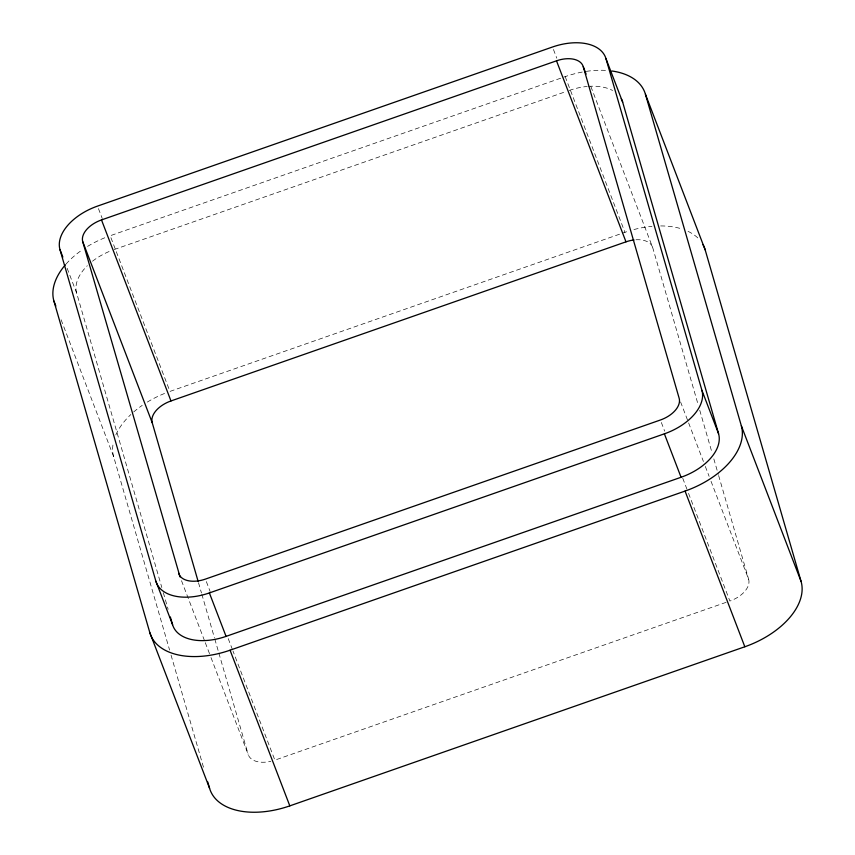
<?xml version="1.0" encoding="UTF-8"?>
<svg xmlns="http://www.w3.org/2000/svg" width="855" height="855" viewBox="0 0 855 855"><rect width="100%" height="100%" fill="white"/><g stroke="black" fill="none" stroke-linecap="round" stroke-linejoin="round"><path stroke-width="0.64" stroke-dasharray="4.28 3.21" d="M582.255 72.055A72.365 43.039 -21 0 0 565.187 76.629L110.177 235.745L169.942 391.419L624.941 232.314A72.365 43.039 -21 0 1 627.933 231.31M114.175 249.553L566.662 91.335M726.098 602.348L274.872 760.138L232.988 651.029M590.858 86.515L652.728 247.694L698.279 405.152M565.187 76.629L624.941 232.314M553.452 49.483L556.787 58.172M680.58 401.957L703.419 461.476M705.322 466.435L709.126 476.353M711.039 481.312L748.638 579.263A24.122 14.343 -21 0 1 729.881 601.033L687.997 491.924M661.342 422.488L664.677 431.166M682.76 478.276L687.516 490.685M98.453 208.599L102.269 218.527M206.344 581.592L210.148 591.521M228.232 638.632L232.517 649.789M67.139 268.278L76.661 293.094L161.83 587.535M181.495 580.695L204.815 641.453M205.296 642.693L210.533 656.33M211.003 657.57L248.132 754.281A24.122 14.343 -21 0 0 270.864 761.313M61.09 319.738L113.672 456.73L169.589 650.035M699.753 410.282L711.98 452.519M713.829 458.921L718.275 474.29M718.638 475.562L748.638 579.263M198.51 582.736L201.47 592.975M201.844 594.257L214.434 637.787M214.808 639.059L218.506 651.863M218.88 653.145L248.132 754.281M163.316 592.654L168.125 609.294M171.064 655.154L203.65 767.811M633.95 229.546A72.365 43.039 -21 0 1 651.97 226.329M660.68 225.934A72.365 43.039 -21 0 1 681.51 228.83M688.051 231.363A72.365 43.039 -21 0 1 699.753 239.977M113.672 456.73A72.365 43.039 -21 0 1 113.234 443.168M115.853 434.896A72.365 43.039 -21 0 1 130.868 414.515M133.679 411.982A72.365 43.039 -21 0 1 142.219 405.388M147.317 402.085A72.365 43.039 -21 0 1 165.988 392.883M66.017 264.088A72.365 43.039 -21 0 1 82.454 249.713M87.563 246.4A72.365 43.039 -21 0 1 107.217 236.824M586.263 71.371A72.365 43.039 -21 0 1 606.505 70.441M635.97 239.774A24.122 14.343 -21 0 1 652.728 247.694M76.661 293.094A48.243 28.696 -21 0 1 87.328 265.723M92.5 261.213A48.243 28.696 -21 0 1 110.626 250.889M569.184 90.448A48.243 28.696 -21 0 1 587.203 86.462M588.379 86.366A48.243 28.696 -21 0 1 612.586 90.48"/><path stroke-width="1.28" d="M180.074 576.975L82.743 241.698A24.122 14.343 -21 0 1 101.499 219.927L556.498 60.823A24.122 14.343 -21 0 1 583.249 66.679L586.103 74.118M198.146 581.453L152.222 422.723A24.122 14.343 -21 0 1 170.979 400.952L625.988 241.837A24.122 14.343 -21 0 1 634.015 239.956M155.888 581.218A48.243 28.696 -21 0 0 209.379 592.932L664.388 433.827A48.243 28.696 -21 0 0 701.902 390.286L605.992 58.728A48.243 28.696 -21 0 0 552.501 47.004L97.502 206.108A48.243 28.696 -21 0 0 59.989 249.649L155.888 581.218L172.571 624.663A48.243 28.696 -21 0 0 226.062 636.377L681.061 477.272A48.243 28.696 -21 0 0 718.574 433.731L622.675 102.172L605.992 58.728M65.429 264.761A72.365 43.039 -21 0 0 53.918 301.056L149.817 632.615A72.365 43.039 -21 0 0 230.059 650.195L685.058 491.08A72.365 43.039 -21 0 0 741.328 425.769L645.418 94.21A72.365 43.039 -21 0 0 611.859 70.986M149.817 632.615L209.582 788.289A72.365 43.039 -21 0 0 289.813 805.87L744.823 646.765A72.365 43.039 -21 0 0 801.082 581.453L705.183 249.884L645.418 94.21M741.328 425.769L801.082 581.453M701.902 390.286L718.574 433.731M556.498 60.823L625.988 241.837M664.388 433.827L681.061 477.272M685.058 491.08L744.823 646.765M101.499 219.927L170.979 400.952M82.743 241.698L152.222 422.723M209.379 592.932L226.062 636.377M230.059 650.195L289.813 805.87M59.989 249.649L62.853 257.099M53.918 301.056L55.832 306.037M583.249 66.679L679.148 398.238A24.122 14.343 -21 0 1 660.391 420.008L205.392 579.113A24.122 14.343 -21 0 1 178.642 573.256M170.348 616.979L172.571 624.663M207.722 781.887L209.582 788.289M703.034 244.68A72.365 43.039 -21 0 1 705.183 249.884M621.243 98.699A48.243 28.696 -21 0 1 622.675 102.172"/></g></svg>
